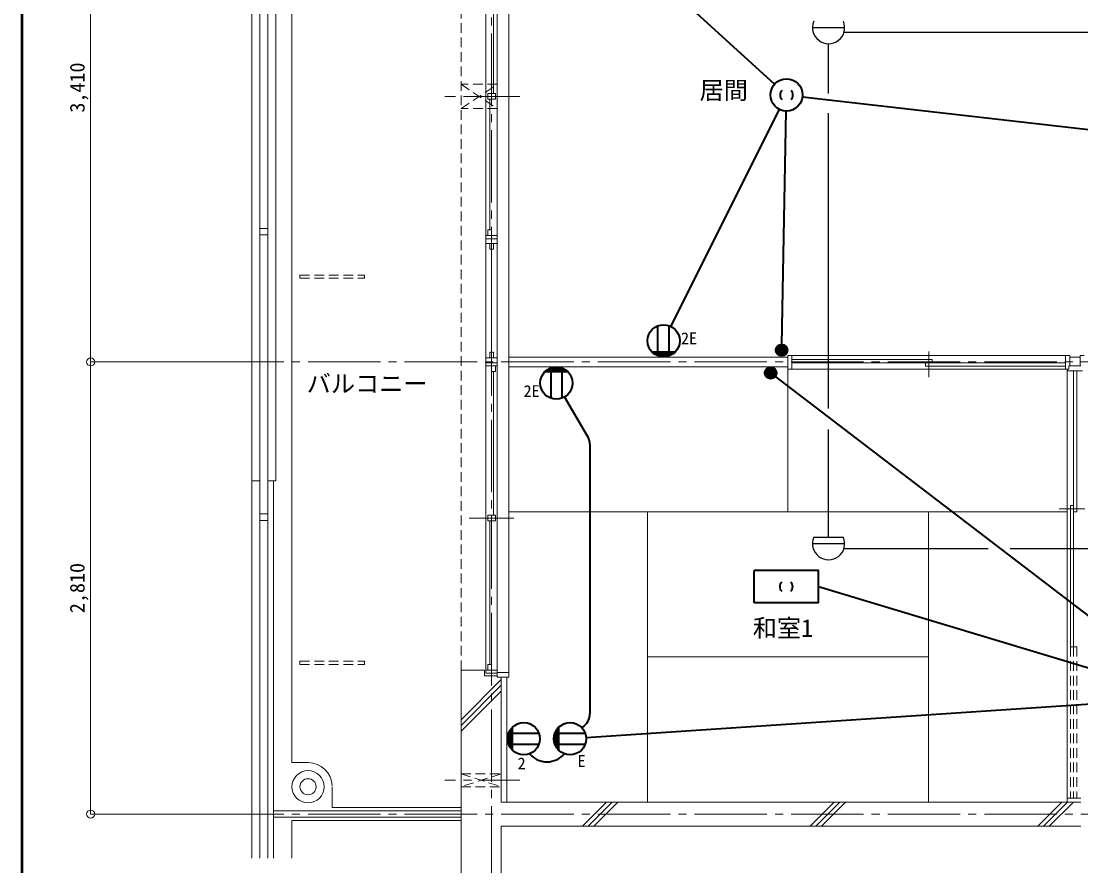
# Model space of a CAD drawing. Units: millimetres at full size, sheet at 1:50. Extents: x -9674 to 9699, y -6794 to 6791.
# Drawn here: x -9674 to -3093, y -3271 to 1978 of the extents above; entities that cross this region are included whole.
import ezdxf
from ezdxf.enums import TextEntityAlignment as Align

# ---------------------------------------------------------------- set-up
doc = ezdxf.new("R2010")
doc.units = ezdxf.units.MM
doc.header["$LTSCALE"] = 50
doc.header["$PDMODE"] = 32
doc.header["$PDSIZE"] = 50
for name, pattern in [('CHAIN1', [8, 5, -1, 1, -1]), ('CHAIN2', [12, 9, -1, 1, -1]), ('DASHED1', [1.8, 1.2, -0.6])]:
    doc.linetypes.add(name, pattern=pattern)
for name, color, linetype, lineweight in [('0-0_図面枠', 7, 'Continuous', 9), ('1-0_芯', 134, 'CHAIN2', 9), ('1-1_躯体', 134, 'Continuous', 9), ('1-2_間仕切', 134, 'Continuous', 9), ('1-3_建具', 134, 'Continuous', 9), ('1-4_仕上げ', 134, 'Continuous', 9), ('1-6_ﾊﾞﾙｺﾆｰ・階段', 134, 'Continuous', 9), ('1-7_その他', 134, 'DASHED1', 9), ('1-8_ハッチ', 134, 'Continuous', 9), ('1-B_寸法', 134, 'Continuous', 9), ('1-C_梁', 134, 'DASHED1', 9), ('2-0_芯', 2, 'Continuous', 35), ('3-3', 1, 'Continuous', 25)]:
    doc.layers.add(name, color=color, linetype=linetype, lineweight=lineweight)
doc.layers.add('1-A_文字', color=134, linetype='Continuous')
doc.styles.add('ＭＳ ゴシック', font='')
doc.styles.get('ＭＳ ゴシック').set_extended_font_data('MS Gothic')

msp = doc.modelspace()

# ---------------------------------------------------------------- linework, layer by layer
at = {"layer": '0-0_図面枠'}
for p, q in [((-9673.92, 6791.43), (-9673.92, -6793.93)), ((-9672.16, 6789.66), (-9672.16, -6792.16)), ((-9670.4, 6787.9), (-9670.4, -6790.4)), ((-9668.64, -6788.64), (-9668.64, 6786.14)), ((-9666.87, 6784.38), (-9666.87, -6786.88)), ((-9665.11, 6782.61), (-9665.11, -6785.11)), ((-9663.35, 6780.85), (-9663.35, -6783.35))]:
    msp.add_line(p, q, dxfattribs=at)
at = {"layer": '1-0_芯'}
for p, q in [((-6752.5, -3949.49), (-6752.5, 4520.51)), ((-8492.5, -139.49), (3087.5, -139.49)), ((-8492.5, -2949.49), (8517.5, -2949.49))]:
    msp.add_line(p, q, dxfattribs=at)
at = {"layer": '1-1_躯体'}
for p, q in [((-6797.5, -2054.49), (-6942.5, -2054.49)), ((-6942.5, -3809.49), (-6942.5, -2054.49)), ((-6797.5, -2089.49), (-6797.5, -2054.49)), ((-6717.5, -2089.49), (-6797.5, -2089.49)), ((-6692.5, -2874.49), (-6692.5, -2099.49)), ((-6692.5, -2874.49), (-3092.5, -2874.49)), ((-6692.5, -3024.49), (-3092.5, -3024.49))]:
    msp.add_line(p, q, dxfattribs=at)
msp.add_lwpolyline([(-6942.5, -3809.49), (-6692.5, -3809.49), (-6692.5, -3024.49)], dxfattribs=at)
at = {"layer": '1-2_間仕切'}
for p, q in [((-6645.5, -109.49), (-4912.5, -109.49)), ((-6645.5, -169.49), (-4912.5, -169.49))]:
    msp.add_line(p, q, dxfattribs=at)
at = {"layer": '1-3_建具'}
for p, q in [((-6645.5, 2390.51), (-6645.5, -2069.49)), ((-6787.5, 660.51), (-6787.5, 2360.51)), ((-6740.5, 1528.01), (-6740.5, 2340.51)), ((-6717.5, 660.51), (-6717.5, 2360.51)), ((-6776.5, 1528.01), (-6728.5, 1528.01)), ((-6752.5, 1528.01), (-6752.5, 1493.01)), ((-6728.5, 1528.01), (-6728.5, 1493.01)), ((-6890.98, 1510.51), (-6614.02, 1510.51)), ((-6764.5, 680.51), (-6764.5, 1493.01)), ((-6787.5, 580.51), (-6787.5, 660.51)), ((-6776.5, 680.51), (-6752.5, 680.51)), ((-6776.5, 680.51), (-6776.5, 645.51)), ((-6752.5, 680.51), (-6752.5, 645.51)), ((-6717.5, 660.51), (-6717.5, 580.51)), ((-6717.5, 645.51), (-6787.5, 645.51)), ((-6787.5, 625.51), (-6717.5, 625.51)), ((-6717.5, 595.51), (-6787.5, 595.51)), ((-6764.5, 560.51), (-6764.5, 595.51)), ((-6740.5, 560.51), (-6740.5, 595.51)), ((-6787.5, -99.49), (-6787.5, 580.51)), ((-6740.5, 560.51), (-6764.5, 560.51)), ((-6752.5, -79.49), (-6752.5, 560.51)), ((-6717.5, -99.49), (-6717.5, 580.51)), ((-6787.5, -99.49), (-6787.5, -179.49)), ((-6717.5, -114.49), (-6787.5, -114.49)), ((-6740.5, -79.49), (-6764.5, -79.49)), ((-6764.5, -79.49), (-6764.5, -114.49)), ((-6740.5, -79.49), (-6740.5, -114.49)), ((-6717.5, -179.49), (-6717.5, -99.49)), ((-4912.5, -99.49), (-4887.5, -99.49)), ((-4912.5, -184.49), (-4912.5, -99.49)), ((-3187.5, -99.49), (-4887.5, -99.49)), ((-4017.5, -125.32), (-4887.5, -125.32)), ((-4037.5, -235.32), (-4037.5, -75.32)), ((-4017.5, -145.32), (-4017.5, -125.32)), ((-3187.5, -184.49), (-3187.5, -99.49)), ((-3187.5, -99.49), (-3162.5, -99.49)), ((-3162.5, -163.49), (-3162.5, -99.49)), ((-3162.5, -109.49), (-3097.5, -109.49)), ((-3097.5, -99.49), (-3072.5, -99.49)), ((-3097.5, -163.49), (-3097.5, -99.49)), ((-6787.5, -144.49), (-6717.5, -144.49)), ((-6717.5, -164.49), (-6787.5, -164.49)), ((-6787.5, -2039.49), (-6787.5, -179.49)), ((-6752.5, -199.49), (-6752.5, -164.49)), ((-6728.5, -199.49), (-6728.5, -164.49)), ((-6717.5, -2039.49), (-6717.5, -179.49)), ((-4887.5, -145.32), (-4017.5, -145.32)), ((-4887.5, -184.49), (-3187.5, -184.49)), ((-4057.5, -165.32), (-4057.5, -145.32)), ((-4057.5, -145.32), (-3187.5, -145.32)), ((-3187.5, -165.32), (-4057.5, -165.32)), ((-3187.5, -184.49), (-3177.5, -184.49)), ((-3177.5, -194.49), (-3177.5, -184.49)), ((-3177.5, -194.49), (-3082.5, -194.49)), ((-3167.5, -163.49), (-3092.5, -163.49)), ((-3138.33, -194.49), (-3138.33, -1071.99)), ((-3118.33, -1071.99), (-3118.33, -194.49)), ((-6752.5, -199.49), (-6728.5, -199.49)), ((-6740.5, -1091.99), (-6740.5, -199.49)), ((-3228.33, -1051.99), (-3068.33, -1051.99)), ((-3158.33, -1031.99), (-3138.33, -1031.99)), ((-3158.33, -1909.49), (-3158.33, -1031.99)), ((-3138.33, -1031.99), (-3138.33, -1909.49)), ((-6890.98, -1109.49), (-6614.02, -1109.49)), ((-6776.5, -1091.99), (-6728.5, -1091.99)), ((-6752.5, -1091.99), (-6752.5, -1126.99)), ((-6728.5, -1091.99), (-6728.5, -1126.99)), ((-3138.33, -1071.99), (-3118.33, -1071.99)), ((-6764.5, -2019.49), (-6764.5, -1126.99)), ((-3138.33, -1909.49), (-3158.33, -1909.49)), ((-6787.5, -2074.49), (-6787.5, -2039.49)), ((-6776.5, -2019.49), (-6752.5, -2019.49)), ((-6776.5, -2019.49), (-6776.5, -2054.49)), ((-6752.5, -2019.49), (-6752.5, -2054.49)), ((-6717.5, -2039.49), (-6717.5, -2074.49)), ((-6717.5, -2054.49), (-6787.5, -2054.49)), ((-6787.5, -2074.49), (-6717.5, -2074.49)), ((-3092.5, -2849.49), (-3177.5, -2849.49))]:
    msp.add_line(p, q, dxfattribs=at)
at = {"layer": '1-3_建具', "linetype": 'DASHED1'}
for p, q in [((-3158.33, -1909.49), (-3158.33, -2849.49)), ((-3138.33, -1909.49), (-3138.33, -2849.49)), ((-3138.33, -1909.49), (-3118.33, -1909.49)), ((-3118.33, -1909.49), (-3118.33, -2849.49))]:
    msp.add_line(p, q, dxfattribs=at)
at = {"layer": '1-3_建具'}
for points in [[(-6776.5, 1528.01), (-6776.5, 1493.01), (-6728.5, 1493.01)], [(-4912.5, -184.49), (-4887.5, -184.49), (-4887.5, -99.49)], [(-3177.5, -184.49), (-3167.5, -184.49), (-3167.5, -163.49)], [(-3092.5, -2874.49), (-3177.5, -2874.49), (-3177.5, -2849.49), (-3177.5, -194.49)], [(-6776.5, -1091.99), (-6776.5, -1126.99), (-6728.5, -1126.99)], [(-6645.5, -2099.49), (-6645.5, -2069.49), (-6717.5, -2069.49)], [(-6645.5, -2099.49), (-6717.5, -2099.49), (-6717.5, -2069.49)]]:
    msp.add_lwpolyline(points, dxfattribs=at)
at = {"layer": '1-4_仕上げ'}
for p, q in [((-4912.5, -1071.16), (-4912.5, -169.49)), ((-6645.5, -1071.16), (-3177.5, -1071.16)), ((-5785, -2874.49), (-5785, -1071.16)), ((-4040, -2874.49), (-4040, -1071.16)), ((-5785, -1972.82), (-4040, -1972.82))]:
    msp.add_line(p, q, dxfattribs=at)
at = {"layer": '1-6_ﾊﾞﾙｺﾆｰ・階段'}
for p, q in [((-8242.5, -3222.93), (-8242.5, 3270.51)), ((-8192.5, -3222.93), (-8192.5, 3220.51)), ((-8142.5, -3222.93), (-8142.5, 3170.51)), ((-8092.5, -879.49), (-8092.5, 3120.51)), ((-7992.5, -2629.49), (-7992.5, 3120.51)), ((-8192.5, 690.51), (-8142.5, 690.51)), ((-8192.5, 650.51), (-8142.5, 650.51)), ((-8242.5, -879.49), (-8192.5, -879.49)), ((-8142.5, -879.49), (-8092.5, -879.49)), ((-8107.5, -3222.93), (-8107.5, -879.49)), ((-8192.5, -1084.49), (-8142.5, -1084.49)), ((-8192.5, -1124.49), (-8142.5, -1124.49)), ((-7892.5, -2629.49), (-7992.5, -2629.49)), ((-7742.5, -2779.49), (-7742.5, -2909.49)), ((-6942.5, -2929.49), (-8107.5, -2929.49)), ((-6942.5, -2909.49), (-7742.5, -2909.49)), ((-6942.5, -2969.49), (-8107.5, -2969.49)), ((-6942.5, -2989.49), (-7992.5, -2989.49)), ((-7992.5, -2989.49), (-7992.5, -3222.93))]:
    msp.add_line(p, q, dxfattribs=at)
for radius in [100, 50]:
    msp.add_circle((-7892.5, -2779.49), radius, dxfattribs=at)
msp.add_arc((-7892.5, -2779.49), 150, 2.22671, 90, dxfattribs=at)
at = {"layer": '1-7_その他'}
for p, q in [((-6717.5, 1585.51), (-6942.5, 1585.51)), ((-6942.5, 1585.51), (-6717.5, 1435.51)), ((-6942.5, 1435.51), (-6717.5, 1585.51)), ((-6717.5, 1435.51), (-6942.5, 1435.51)), ((-7942.5, 400.51), (-7542.5, 400.51)), ((-7942.5, 380.51), (-7942.5, 400.51)), ((-7942.5, -1999.49), (-7542.5, -1999.49)), ((-7942.5, -2019.49), (-7942.5, -1999.49)), ((-6942.5, -2699.49), (-6692.5, -2699.49)), ((-6942.5, -2699.49), (-6692.5, -2779.49)), ((-6692.5, -2699.49), (-6942.5, -2779.49)), ((-6942.5, -2779.49), (-6692.5, -2779.49))]:
    msp.add_line(p, q, dxfattribs=at)
at = {"layer": '1-7_その他', "linetype": 'CHAIN1'}
for p, q in [((-6577.5, 1510.51), (-7042.5, 1510.51)), ((-6577.5, -2739.49), (-7042.5, -2739.49))]:
    msp.add_line(p, q, dxfattribs=at)
at = {"layer": '1-7_その他'}
for points in [[(-7942.5, 380.51), (-7542.5, 380.51), (-7542.5, 400.51)], [(-7942.5, -2019.49), (-7542.5, -2019.49), (-7542.5, -1999.49)]]:
    msp.add_lwpolyline(points, dxfattribs=at)
at = {"layer": '1-8_ハッチ'}
for p, q in [((-6657.5, -2874.49), (-6657.5, -2099.49)), ((-6942.5, -2363.93), (-6692.5, -2113.93)), ((-6942.5, -2399.29), (-6692.5, -2149.29)), ((-6942.5, -2434.64), (-6692.5, -2184.64)), ((-6188.84, -3024.49), (-6038.84, -2874.49)), ((-6153.49, -3024.49), (-6003.49, -2874.49)), ((-6118.13, -3024.49), (-5968.13, -2874.49)), ((-4774.63, -3024.49), (-4624.63, -2874.49)), ((-4739.27, -3024.49), (-4589.27, -2874.49)), ((-4703.92, -3024.49), (-4553.92, -2874.49)), ((-3360.42, -3024.49), (-3210.42, -2874.49)), ((-3325.06, -3024.49), (-3175.06, -2874.49)), ((-3289.71, -3024.49), (-3139.71, -2874.49))]:
    msp.add_line(p, q, dxfattribs=at)
at = {"layer": '1-B_寸法'}
for p, q in [((-9242.5, -139.49), (-9242.5, 3270.51)), ((-9242.5, -139.49), (-8492.5, -139.49)), ((-9242.5, -2949.49), (-9242.5, -139.49)), ((-9242.5, -2949.49), (-8492.5, -2949.49))]:
    msp.add_line(p, q, dxfattribs=at)
for p in [(-9242.5, -139.49), (-9242.5, -2949.49)]:
    msp.add_point(p, dxfattribs=at)
at = {"layer": '1-C_梁'}
msp.add_line((-6942.5, -2054.49), (-6942.5, 2375.51), dxfattribs=at)
at = {"layer": '2-0_芯'}
for p, q in [((-4994.78, 1586.69), (-6191.41, 2675.03)), ((-4821.46, 1508.06), (-2024.35, 1188.42)), ((-5639.74, 80.66), (-4965.5, 1429.96)), ((-4950.86, -30.75), (-4922.74, 1419.43)), ((-5719.19, -102.01), (-5719.19, 85.38)), ((-5649.19, -102.01), (-5649.19, 85.38)), ((-4986.26, -57.15), (-4916.85, -57.15)), ((-4982.02, -47.55), (-4921.1, -47.55)), ((-4973.16, -37.95), (-4929.95, -37.95)), ((-5612.78, -78.33), (-5755.61, -78.33)), ((-5615.85, -81.33), (-5752.54, -81.33)), ((-5622.88, -87.33), (-5745.5, -87.33)), ((-5631.51, -93.33), (-5736.87, -93.33)), ((-5642.73, -99.33), (-5725.66, -99.33)), ((-5659.87, -105.33), (-5708.51, -105.33)), ((-4987.56, -66.75), (-4915.55, -66.75)), ((-4986.26, -76.36), (-4916.85, -76.36)), ((-4982.02, -85.96), (-4921.1, -85.96)), ((-4973.16, -95.56), (-4929.95, -95.56)), ((-6289.1, -191.65), (-6411.72, -191.65)), ((-6297.73, -185.65), (-6403.08, -185.65)), ((-6308.94, -179.65), (-6391.87, -179.65)), ((-6385.41, -176.97), (-6385.41, -364.36)), ((-6326.09, -173.65), (-6374.73, -173.65)), ((-6315.41, -176.97), (-6315.41, -364.36)), ((-5049.99, -188.97), (-4989.07, -188.97)), ((-5041.14, -179.37), (-4997.93, -179.37)), ((-6278.99, -200.65), (-6421.82, -200.65)), ((-6282.06, -197.65), (-6418.75, -197.65)), ((-5055.54, -208.18), (-4983.53, -208.18)), ((-5054.24, -198.57), (-4984.83, -198.57)), ((-5054.24, -217.78), (-4984.83, -217.78)), ((-5049.99, -227.38), (-4989.07, -227.38)), ((-5041.14, -236.98), (-4997.93, -236.98)), ((-4990.94, -230.06), (-2507.19, -2131.27)), ((-6156.29, -600.04), (-6299.62, -356.83)), ((-6142.45, -650.81), (-6142.45, -2324.97)), ((-5122.56, -1636.15), (-5122.56, -1436.15)), ((-4722.56, -1536.15), (-2524.2, -2197.74)), ((-4722.56, -1636.15), (-5122.56, -1636.15)), ((-6165.61, -2474.19), (-2524.2, -2231.27)), ((-6637.86, -2533.53), (-6637.86, -2428.17)), ((-6631.86, -2542.16), (-6631.86, -2419.54)), ((-6625.86, -2549.19), (-6625.86, -2412.51)), ((-6622.85, -2552.27), (-6622.85, -2409.44)), ((-6350.42, -2533.53), (-6350.42, -2428.17)), ((-6344.42, -2542.16), (-6344.42, -2419.54)), ((-6338.42, -2549.19), (-6338.42, -2412.51)), ((-6335.42, -2552.27), (-6335.42, -2409.44)), ((-6175.24, -2399.02), (-6191.34, -2413.63)), ((-6649.86, -2505.17), (-6649.86, -2456.53)), ((-6646.54, -2445.85), (-6459.14, -2445.85)), ((-6643.86, -2522.32), (-6643.86, -2439.39)), ((-6362.42, -2505.17), (-6362.42, -2456.53)), ((-6359.1, -2445.85), (-6171.71, -2445.85)), ((-6356.42, -2522.32), (-6356.42, -2439.39)), ((-6646.54, -2515.85), (-6459.14, -2515.85)), ((-6359.1, -2515.85), (-6171.71, -2515.85))]:
    msp.add_line(p, q, dxfattribs=at)
msp.add_lwpolyline([(-4722.56, -1636.15), (-4722.56, -1436.15), (-5122.56, -1436.15)], dxfattribs=at)
for centre, radius in [((-4920.81, 1519.41), 100), ((-5684.19, -8.31), 100.02), ((-4951.56, -66.75), 36.01), ((-6350.41, -270.67), 100.02), ((-5019.53, -208.18), 36.01), ((-6552.84, -2480.85), 100.02), ((-6265.4, -2480.85), 100.02)]:
    msp.add_circle(centre, radius, dxfattribs=at)
for centre, radius, start, end in [((-4920.73, 1519.41), 40.08, 134.60825, 225.39172), ((-4920.89, 1519.41), 40.08, 314.60825, 45.39172), ((-6242.45, -650.81), 100, 0, 30.51275), ((-4922.48, -1536.14), 40.08, 134.60825, 225.39172), ((-4922.64, -1536.14), 40.08, 314.60825, 45.39172), ((-6242.45, -2324.97), 100, 312.22762, 0), ((-6409.12, -2480.85), 143.72, 220.72684, 319.27316)]:
    msp.add_arc(centre, radius, start, end, dxfattribs=at)
at = {"layer": '3-3'}
for p, q in [((-4759.71, 1937.85), (-4559.67, 1937.85)), ((-2220.38, 1907.84), (-4564.27, 1907.85)), ((-4659.69, 1528.81), (-4659.69, 1837.83)), ((-4659.69, -429.61), (-4659.69, 1406.86)), ((-4659.69, -1228.79), (-4659.69, -558.74)), ((-4751.37, -1228.79), (-4568, -1228.79)), ((-4759.71, -1268.8), (-4559.67, -1268.8)), ((-4564.27, -1298.8), (-3668.84, -1298.8)), ((-3531.6, -1298.8), (-2162.91, -1298.81))]:
    msp.add_line(p, q, dxfattribs=at)
for centre in [(-4659.69, 1937.86), (-4659.69, -1268.79)]:
    msp.add_arc(centre, 100.03, 156.4305, 23.56947, dxfattribs=at)

# ---------------------------------------------------------------- texts
at = {"layer": '1-A_文字', "style": 'ＭＳ ゴシック'}
for s, p in [('居間', (-5460.83, 1460.56)), ('バルコニー', (-7900.69, -362.4)), ('和室1', (-5130.49, -1881.48))]:
    msp.add_text(s, height=110, dxfattribs=at).set_placement(p, align=Align.BOTTOM_LEFT)
at = {"layer": '1-B_寸法', "style": 'ＭＳ ゴシック'}
for s, p in [('3,410', (-9252.5, 1409.26)), ('2,810', (-9252.5, -1700.74))]:
    msp.add_text(s, height=91.64, rotation=90, dxfattribs=at).set_placement(p, align=Align.BOTTOM_LEFT)
at = {"layer": '2-0_芯', "color": 7, "style": 'ＭＳ ゴシック'}
for s, p in [('2E', (-5576.38, -51.49)), ('2E', (-6554.18, -379.45)), ('2', (-6591.14, -2693.35)), ('E', (-6218.69, -2678.14))]:
    msp.add_text(s, height=73.31, dxfattribs=at).set_placement(p, align=Align.BOTTOM_LEFT)

doc.saveas('drawing.dxf')
